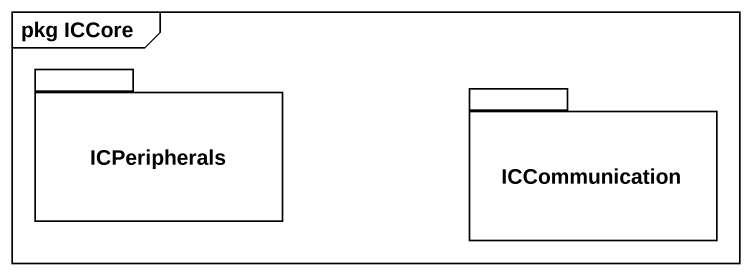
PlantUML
@startuml
mainframe pkg ICCore
package ICPeripherals {
}
package ICCommunication {
}
@enduml
